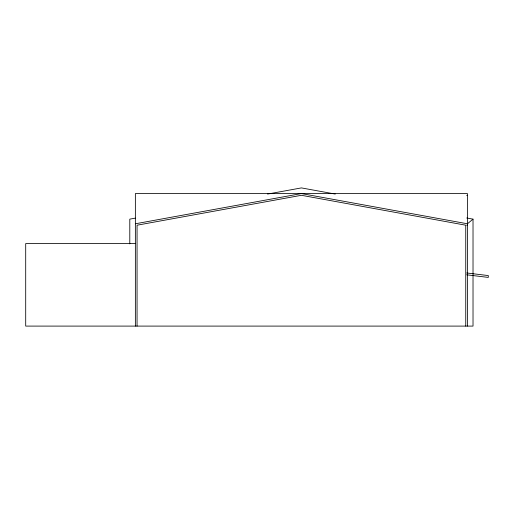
<?xml version="1.0" encoding="UTF-8"?>
<svg xmlns="http://www.w3.org/2000/svg" width="514" height="514" viewBox="0 0 514 514"><rect width="100%" height="100%" fill="white"/><g stroke="black" fill="none" stroke-linecap="round" stroke-linejoin="round"><path stroke-width="0.77" d="M466.718 217.987L473.021 219.137L467.438 223.789L301.403 193.572L135.368 223.789M135.298 218.135L129.791 219.137L129.791 243.88M267.556 194.067L301.403 187.906L335.256 194.067M466.673 195.339L467.438 195.339M466.673 225.209L467.438 225.209M135.368 243.578L25.7 243.578L25.7 326.094L473.021 326.094L473.021 219.137M466.673 272.966L488.3 275.575L488.3 277.412L466.673 274.804M467.438 326.094L467.438 193.572L135.368 193.572L135.368 326.094M465.748 326.094L465.748 225.203L301.403 195.294L137.058 225.203L137.058 326.094"/></g></svg>
